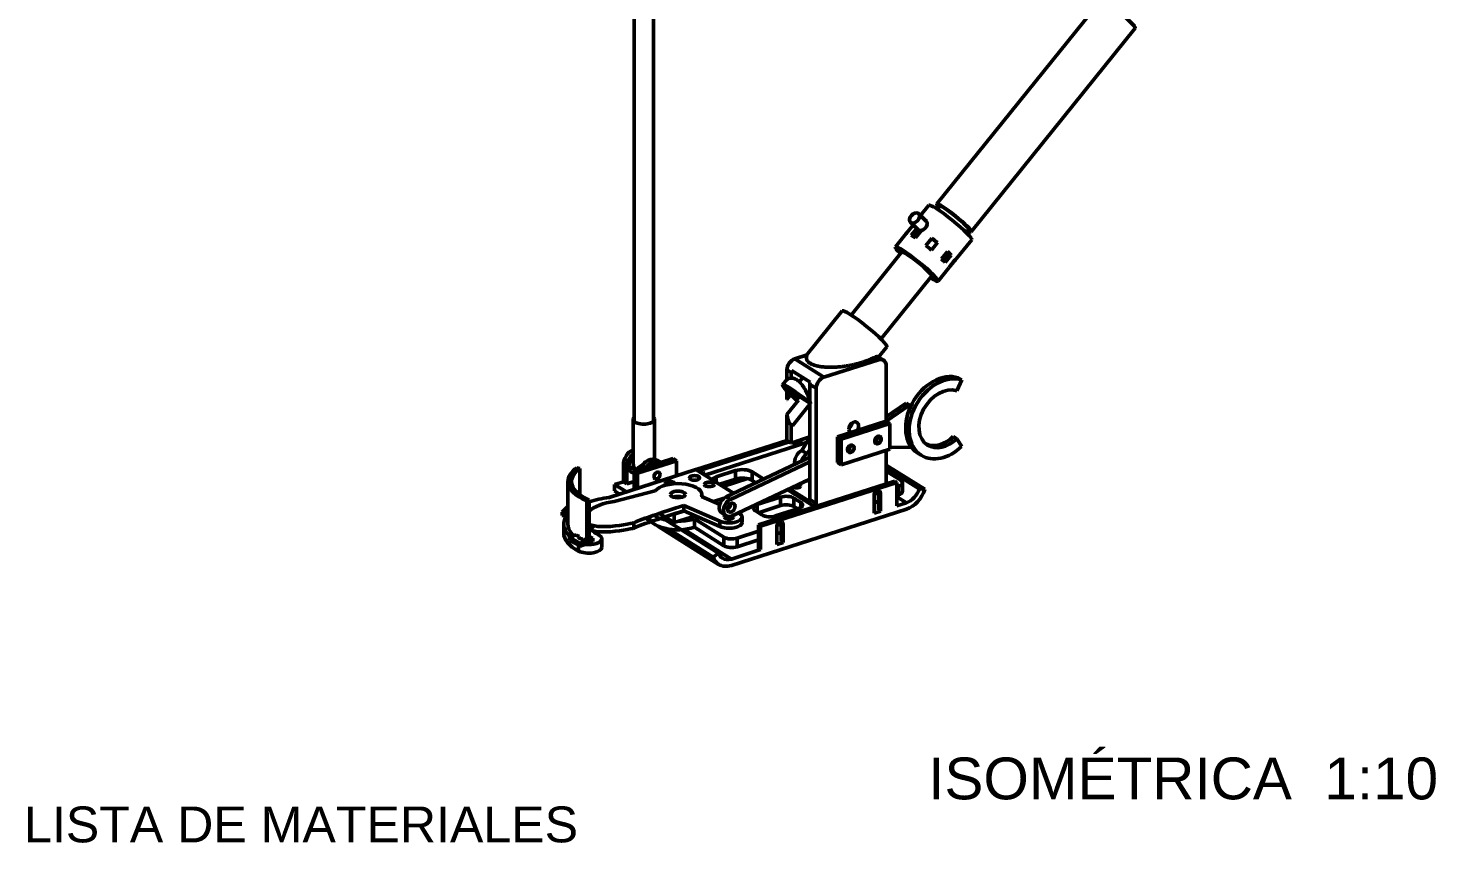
# Model space of a CAD drawing. Header units: millimetres. Extents: x 0 to 2970, y 0 to 2100.
# Drawn here: x 1977 to 2565, y 1334 to 1675 of the extents above; entities that cross this region are included whole.
import ezdxf
from ezdxf.enums import TextEntityAlignment as Align

# ---------------------------------------------------------------- set-up
doc = ezdxf.new("R2010")
doc.units = ezdxf.units.MM
doc.header["$LTSCALE"] = 5
doc.layers.add('TEXTO', color=7, linetype='Continuous', lineweight=25)
doc.layers.add('VISIBLE', color=7, linetype='Continuous', lineweight=50)
doc.styles.get("Standard").update_dxf_attribs({"font": 'arial.ttf'})

msp = doc.modelspace()

# ---------------------------------------------------------------- linework, layer by layer
at = {"layer": 'VISIBLE'}
for p, q in [((2230.21, 1510.62), (2230.21, 1725.05)), ((2238.21, 1510.62), (2238.21, 1726.42)), ((2356.73, 1601.64), (2425.3, 1686.82)), ((2371.14, 1590.04), (2439.71, 1675.22)), ((2352.35, 1594.46), (2349.22, 1597.55)), ((2349.96, 1596.82), (2353.42, 1601.12)), ((2356.71, 1599.62), (2357.71, 1600.86)), ((2344.03, 1589.37), (2346.53, 1592.46)), ((2348.84, 1590.9), (2345.7, 1593.99)), ((2346.04, 1588.53), (2348.34, 1591.39)), ((2346.41, 1592.4), (2346.81, 1592.9)), ((2346.92, 1587.99), (2349.1, 1590.7)), ((2347.78, 1587.43), (2350.27, 1590.53)), ((2350.14, 1590.35), (2349.85, 1590.53)), ((2369.17, 1589.59), (2370.17, 1590.82)), ((2339.4, 1583.69), (2343.92, 1589.31)), ((2352.17, 1584.24), (2354.66, 1587.34)), ((2352.21, 1584.21), (2354.61, 1587.19)), ((2354.51, 1582.37), (2357.01, 1585.47)), ((2354.61, 1587.19), (2354.66, 1587.34)), ((2356.91, 1585.35), (2354.61, 1587.19)), ((2364.33, 1577.98), (2371.34, 1586.69)), ((2320.91, 1555.15), (2342.18, 1581.57)), ((2358.72, 1578.69), (2361.21, 1581.79)), ((2359.61, 1577.83), (2361.96, 1580.76)), ((2360.29, 1577.15), (2362.78, 1580.24)), ((2361.96, 1580.76), (2361.08, 1581.63)), ((2361.84, 1575.14), (2364.33, 1578.24)), ((2361.87, 1575.01), (2364.21, 1577.92)), ((2361.96, 1580.76), (2362.78, 1580.24)), ((2364.13, 1577.99), (2364.21, 1577.92)), ((2357.31, 1569.27), (2361.83, 1574.88)), ((2333.38, 1545.12), (2354.65, 1571.54)), ((2302.29, 1538.4), (2317.19, 1556.9)), ((2302.46, 1538.45), (2297.33, 1536.8)), ((2297.33, 1536.8), (2309.53, 1529.12)), ((2330.72, 1537.45), (2332.32, 1536.44)), ((2332.13, 1537.71), (2334.45, 1536.25)), ((2332.41, 1537.54), (2335.88, 1541.85)), ((2294.07, 1528.03), (2294.07, 1532.18)), ((2294.07, 1532.18), (2295.82, 1531.09)), ((2295.82, 1528.76), (2295.82, 1531.09)), ((2295.92, 1532.01), (2303.77, 1527.07)), ((2332.32, 1536.44), (2309.53, 1529.12)), ((2335.57, 1510.69), (2335.57, 1533.91)), ((2292.25, 1525.93), (2294.07, 1528.19)), ((2299.25, 1527.22), (2300.69, 1529.01)), ((2303.66, 1519.17), (2303.66, 1526.14)), ((2303.66, 1526.14), (2306.28, 1524.5)), ((2367.14, 1528.01), (2365.1, 1523.49)), ((2365.68, 1528.93), (2367.14, 1528.01)), ((2295.82, 1523.28), (2294.07, 1524.38)), ((2294.07, 1519.81), (2294.07, 1524.38)), ((2294.07, 1519.81), (2296.13, 1522.35)), ((2294.07, 1513.53), (2298.94, 1519.58)), ((2296.09, 1523.11), (2295.82, 1523.28)), ((2295.82, 1522.96), (2295.82, 1523.28)), ((2295.82, 1522.96), (2295.99, 1523.17)), ((2303.66, 1518.34), (2300.2, 1520.52)), ((2306.28, 1476.27), (2306.28, 1524.5)), ((2294.07, 1502.71), (2294.07, 1513.53)), ((2296.36, 1508.85), (2303.66, 1517.92)), ((2303.96, 1518.15), (2303.66, 1518.34)), ((2303.66, 1518.34), (2303.66, 1477.92)), ((2343.89, 1518.32), (2335.57, 1512.6)), ((2345.34, 1517.4), (2335.57, 1510.69)), ((2345.34, 1517.4), (2343.89, 1518.32)), ((2345.54, 1516.31), (2345.34, 1517.4)), ((2229.71, 1493.78), (2229.71, 1511.54)), ((2238.71, 1494.86), (2238.71, 1511.54)), ((2295.82, 1509.39), (2295.06, 1509.86)), ((2295.82, 1501.61), (2295.82, 1509.39)), ((2296.36, 1508.85), (2295.82, 1509.39)), ((2315.23, 1504.15), (2335.57, 1510.69)), ((2316.68, 1503.24), (2337.03, 1509.78)), ((2321.04, 1508.99), (2321.04, 1509.77)), ((2335.57, 1510.69), (2337.03, 1509.78)), ((2337.03, 1509.78), (2337.03, 1499.06)), ((2294.1, 1502.7), (2256.07, 1490.48)), ((2294.97, 1502.15), (2256.94, 1489.93)), ((2302.28, 1501.82), (2259.76, 1488.16)), ((2295.82, 1501.61), (2294.07, 1502.71)), ((2303.66, 1504.14), (2295.82, 1501.61)), ((2299.17, 1502.1), (2299.17, 1500.82)), ((2300.05, 1501.55), (2299.17, 1502.1)), ((2300.05, 1501.55), (2300.05, 1501.1)), ((2303.66, 1504.08), (2300.25, 1498.51)), ((2315.23, 1504.15), (2316.68, 1503.24)), ((2315.23, 1493.44), (2315.23, 1504.15)), ((2316.68, 1492.52), (2316.68, 1503.24)), ((2363.65, 1504.3), (2365.1, 1503.38)), ((2365.1, 1503.38), (2367.14, 1500.17)), ((2268.58, 1479.07), (2303.66, 1495.67)), ((2297.4, 1500.7), (2297.4, 1500.25)), ((2300.25, 1498.51), (2302.57, 1497.05)), ((2303.66, 1498.83), (2302.57, 1497.05)), ((2337.03, 1499.06), (2316.68, 1492.52)), ((2335.57, 1485.68), (2335.57, 1498.59)), ((2337.03, 1499.94), (2346.23, 1499.74)), ((2350.22, 1496.51), (2348.77, 1497.42)), ((2207.51, 1490.92), (2206.25, 1491.28)), ((2207.51, 1479.93), (2207.51, 1490.92)), ((2256, 1490.52), (2219.7, 1478.86)), ((2225.66, 1485.43), (2225.66, 1492.57)), ((2227.12, 1491.66), (2225.66, 1492.57)), ((2227.12, 1484.51), (2227.12, 1491.66)), ((2230.54, 1490.27), (2227.93, 1491.92)), ((2235.2, 1491.47), (2230.14, 1489.84)), ((2230.14, 1489.84), (2231.59, 1488.93)), ((2230.14, 1482.21), (2230.14, 1489.84)), ((2230.86, 1490.08), (2230.54, 1490.27)), ((2247.87, 1494.16), (2231.59, 1488.93)), ((2241.35, 1493.45), (2235.2, 1491.47)), ((2241.21, 1493.54), (2239.75, 1494.46)), ((2246.41, 1495.07), (2241.35, 1493.45)), ((2246.41, 1495.07), (2247.87, 1494.16)), ((2247.87, 1494.16), (2247.87, 1487.91)), ((2271.78, 1480.58), (2256, 1490.52)), ((2272.57, 1490.06), (2264.43, 1487.45)), ((2270.39, 1477.99), (2303.66, 1493.74)), ((2272.57, 1486.49), (2272.57, 1490.06)), ((2279.54, 1489.54), (2284.33, 1486.52)), ((2279.54, 1485.97), (2279.54, 1489.54)), ((2315.23, 1493.44), (2316.68, 1492.52)), ((2335.57, 1492.4), (2351.71, 1482.24)), ((2335.57, 1491.14), (2349.41, 1482.42)), ((2335.57, 1489.85), (2341.68, 1486.01)), ((2202.46, 1485.42), (2202.46, 1467.56)), ((2225.66, 1485.43), (2222, 1484.25)), ((2222, 1484.25), (2226.9, 1481.17)), ((2222, 1481.57), (2222, 1484.25)), ((2225.66, 1485.43), (2227.12, 1484.51)), ((2230.14, 1485.48), (2227.12, 1484.51)), ((2230.14, 1488.69), (2229.19, 1489.29)), ((2231.59, 1488.93), (2231.59, 1482.68)), ((2258.49, 1489.02), (2258.49, 1488.96)), ((2259.36, 1488.47), (2258.49, 1489.02)), ((2259.36, 1488.47), (2259.36, 1488.41)), ((2264.43, 1485.21), (2264.43, 1487.45)), ((2272.57, 1486.49), (2265.84, 1484.33)), ((2267.27, 1483.43), (2277.5, 1486.71)), ((2303.66, 1486.54), (2271.14, 1471.15)), ((2279.54, 1485.97), (2281.09, 1484.99)), ((2339.12, 1485.65), (2282.16, 1467.35)), ((2339.99, 1485.1), (2283.03, 1466.8)), ((2297.89, 1482.83), (2297.89, 1483.81)), ((2303.66, 1486.15), (2301.06, 1485.31)), ((2339.12, 1485.65), (2339.99, 1485.1)), ((2339.99, 1475.28), (2339.99, 1485.1)), ((2342.42, 1484.96), (2342.42, 1481.39)), ((2210.34, 1477.38), (2211.35, 1477.87)), ((2211.35, 1461.35), (2211.35, 1477.87)), ((2219.7, 1478.83), (2219.7, 1478.86)), ((2219.7, 1478.86), (2219.74, 1478.83)), ((2238.98, 1481.55), (2221.87, 1477.13)), ((2224.08, 1480.26), (2222, 1481.57)), ((2258.26, 1479.23), (2265.95, 1475.84)), ((2258.45, 1480.1), (2258.45, 1479.15)), ((2263.17, 1477.07), (2267.74, 1478.54)), ((2270.39, 1477.99), (2268.58, 1479.07)), ((2291.4, 1478.97), (2281.64, 1475.84)), ((2291.4, 1475.4), (2291.4, 1478.97)), ((2303.77, 1477.06), (2295.12, 1482.5)), ((2295.2, 1481.62), (2305.79, 1474.94)), ((2296.77, 1483.19), (2296.77, 1483.28)), ((2296.98, 1478.56), (2299.89, 1476.73)), ((2296.98, 1474.98), (2296.98, 1478.56)), ((2303.66, 1477.92), (2306.28, 1476.27)), ((2330.53, 1479.83), (2330.53, 1472.24)), ((2332.3, 1480.78), (2330.58, 1480.23)), ((2332.3, 1481.06), (2330.68, 1480.54)), ((2333.18, 1480.68), (2332.3, 1481.23)), ((2332.3, 1481.23), (2332.3, 1473.64)), ((2333.18, 1480.68), (2333.18, 1473.09)), ((2340.75, 1483.5), (2339.99, 1483.25)), ((2340.75, 1479.93), (2339.99, 1479.68)), ((2339.99, 1479.15), (2344.06, 1476.59)), ((2340.75, 1479.93), (2340.75, 1483.5)), ((2349.41, 1482.42), (2351.71, 1482.24)), ((2202.46, 1475.07), (2200, 1472.64)), ((2202.46, 1472.14), (2200, 1472.64)), ((2200, 1471.3), (2200, 1472.64)), ((2210.34, 1460.85), (2210.34, 1477.38)), ((2240.75, 1472.17), (2246.94, 1468.28)), ((2246.94, 1471.85), (2251.15, 1473.21)), ((2246.94, 1468.28), (2246.94, 1471.85)), ((2250.97, 1473.29), (2250.97, 1475.52)), ((2250.97, 1475.52), (2266.01, 1468.88)), ((2250.97, 1473.29), (2266.01, 1466.65)), ((2268.73, 1471.13), (2266.91, 1472.21)), ((2269.2, 1474.4), (2269.59, 1474.23)), ((2269.76, 1475.61), (2270.52, 1475.86)), ((2344.06, 1473.91), (2270.82, 1450.37)), ((2280.71, 1473.33), (2283.61, 1471.5)), ((2281.64, 1472.74), (2281.64, 1475.84)), ((2291.4, 1475.4), (2282.14, 1472.42)), ((2298.96, 1474.21), (2289.19, 1471.08)), ((2296.98, 1474.98), (2298.46, 1474.05)), ((2299.89, 1474.63), (2299.89, 1476.73)), ((2332.3, 1477.21), (2330.53, 1476.64)), ((2333.18, 1473.09), (2330.53, 1472.24)), ((2332.3, 1473.64), (2333.18, 1473.09)), ((2344.06, 1476.59), (2339.99, 1475.28)), ((2202.46, 1470.8), (2200, 1471.3)), ((2200.71, 1467.56), (2200.71, 1463.99)), ((2237.59, 1468.42), (2234.85, 1470.14)), ((2236.37, 1470.68), (2236.45, 1470.63)), ((2265.49, 1450.84), (2240.08, 1466.85)), ((2243.29, 1469.42), (2265.47, 1455.45)), ((2246.94, 1468.28), (2255.83, 1471.14)), ((2255.42, 1466.33), (2255.42, 1469.9)), ((2255.42, 1469.9), (2267.63, 1462.21)), ((2255.42, 1466.33), (2267.63, 1458.64)), ((2266.01, 1466.65), (2266.01, 1468.88)), ((2275.36, 1470.64), (2275.36, 1468.41)), ((2282.16, 1457.53), (2282.16, 1467.35)), ((2282.16, 1467.35), (2283.03, 1466.8)), ((2283.03, 1456.98), (2283.03, 1466.8)), ((2289.85, 1466.76), (2289.85, 1459.17)), ((2291.62, 1467.71), (2289.89, 1467.16)), ((2291.62, 1468.16), (2291.62, 1460.57)), ((2292.49, 1467.61), (2291.62, 1468.16)), ((2292.49, 1467.61), (2292.49, 1460.02)), ((2205.97, 1463.24), (2203.08, 1462.17)), ((2203.08, 1462.17), (2207.54, 1459.74)), ((2203.08, 1460.83), (2203.08, 1462.17)), ((2203.08, 1460.83), (2207.54, 1458.4)), ((2207.11, 1462.48), (2207.11, 1461.87)), ((2212.93, 1461.75), (2207.54, 1459.74)), ((2212.93, 1460.41), (2207.54, 1458.4)), ((2210.34, 1460.85), (2211.35, 1461.35)), ((2211.35, 1462.61), (2212.93, 1461.75)), ((2212.93, 1460.41), (2212.93, 1461.75)), ((2216.63, 1461.57), (2216.63, 1458)), ((2244.36, 1465.64), (2263.18, 1453.79)), ((2251.13, 1465.46), (2270.82, 1453.05)), ((2267.63, 1458.64), (2267.63, 1462.21)), ((2282.16, 1464.67), (2273.21, 1461.79)), ((2273.21, 1458.22), (2273.21, 1461.79)), ((2282.16, 1461.1), (2273.21, 1458.22)), ((2291.62, 1464.14), (2289.85, 1463.57)), ((2291.62, 1460.57), (2292.49, 1460.02)), ((2206.95, 1456.39), (2206.95, 1458.72)), ((2207.54, 1458.4), (2207.54, 1459.74)), ((2263.18, 1453.79), (2265.47, 1455.45)), ((2283.03, 1456.98), (2270.82, 1453.05)), ((2282.16, 1457.53), (2283.03, 1456.98)), ((2292.49, 1460.02), (2289.85, 1459.17))]:
    msp.add_line(p, q, dxfattribs=at)
for centre, major_axis, ratio, start_param, end_param in [((2432.51, 1681.02), (7.21, -5.8), 0.108471, -6.283185, -3.141593), ((2362.38, 1593.9), (8.96, -7.21), 0.108471, -6.283185, -3.141593), ((2363.94, 1595.84), (7.21, -5.8), 0.108471, -3.141593, -2.615677), ((2363.94, 1595.84), (7.21, -5.8), 0.108471, -6.283185, -3.141593), ((2347.46, 1595.77), (1.76, 1.78), 0.6783, 0.148165, 3.141593), ((2347.46, 1595.77), (1.76, 1.78), 0.6783, 3.141593, 6.283185), ((2347.46, 1595.77), (1.76, 1.78), 0.6783, 0, 0.148165), ((2363.94, 1595.84), (6.23, -5.02), 0.108471, -3.141593, -2.636232), ((2363.94, 1595.84), (6.23, -5.02), 0.108471, -6.283185, -3.141593), ((2355.37, 1585.19), (8.96, -7.21), 0.108471, -3.141593, -3.045244), ((2355.37, 1585.19), (8.96, -7.21), 0.108471, -3.237941, -3.141593), ((2350.6, 1592.68), (1.76, 1.78), 0.6783, 3.141593, 6.283185), ((2355.37, 1585.19), (8.96, -7.21), 0.108471, -4.023339, -4.013812), ((2350.6, 1592.68), (1.76, 1.78), 0.6783, 0, 0.148165), ((2363.94, 1595.84), (6.23, -5.02), 0.108471, -0.505361, 0), ((2363.94, 1595.84), (7.21, -5.8), 0.108471, -0.525915, 0), ((2348.35, 1576.48), (8.96, -7.21), 0.108471, -3.141593, -2.340124), ((2348.35, 1576.48), (8.96, -7.21), 0.108471, -6.283185, -3.141593), ((2352.87, 1582.09), (8.96, -7.21), 0.108471, -3.237941, -3.141593), ((2352.87, 1582.09), (8.96, -7.21), 0.108471, -4.023339, -3.761724), ((2352.87, 1582.09), (8.96, -7.21), 0.108471, -4.808737, -4.547122), ((2355.37, 1585.19), (8.96, -7.21), 0.108471, -4.808737, -4.547122), ((2348.35, 1576.48), (6.27, -5.05), 0.108471, -3.141593, -3.030079), ((2348.35, 1576.48), (6.27, -5.05), 0.108471, -6.283185, -3.141593), ((2352.87, 1582.09), (8.96, -7.21), 0.108471, -5.594136, -5.332521), ((2355.37, 1585.19), (8.96, -7.21), 0.108471, -5.594136, -5.332521), ((2355.37, 1585.19), (8.96, -7.21), 0.108471, -0.096348, 0), ((2355.37, 1585.19), (8.96, -7.21), 0.108471, -6.283185, -6.117919), ((2352.87, 1582.09), (8.96, -7.21), 0.108471, -6.283185, -6.117919), ((2348.35, 1576.48), (8.96, -7.21), 0.108471, -0.801469, -0.750939), ((2348.35, 1576.48), (8.96, -7.21), 0.108471, -0.750939, 0), ((2348.35, 1576.48), (6.27, -5.05), 0.108471, -0.111513, 0), ((2326.54, 1549.38), (9.35, -7.52), 0.108471, -6.283185, -3.141593), ((2297.33, 1533.23), (2.13, 3.38), 0.726735, -5.569095, -3.998298), ((2332.32, 1532.86), (-2.13, -3.38), 0.726735, 3.141593, 3.855683), ((2299.07, 1532.13), (-2.13, -3.38), 0.726735, 5.173799, 5.42648), ((2332.32, 1532.86), (-2.13, -3.38), 0.726735, 2.284887, 3.141593), ((2358.36, 1512.65), (-9.59, -15.23), 0.726735, 3.332085, 6.283185), ((2301.6, 1518.4), (9.35, -7.52), 0.108471, -3.141593, -2.414904), ((2301.6, 1518.4), (9.35, -7.52), 0.108471, -4.879493, -3.141593), ((2306.92, 1527.19), (-2.13, -3.38), 0.726735, 5.173799, 5.42648), ((2309.53, 1525.54), (2.13, 3.38), 0.726735, -5.569095, -3.998298), ((2359.81, 1511.74), (9.59, 15.23), 0.726735, -6.092693, -3.141593), ((2359.81, 1511.74), (6.93, 11), 0.726735, -6.092693, -3.141593), ((2301.6, 1518.4), (9.35, -7.52), 0.108471, -2.167667, -1.806975), ((2301.6, 1518.4), (5.84, -4.7), 0.108471, -4.383314, -3.401749), ((2301.6, 1518.4), (5.84, -4.7), 0.108471, -2.688943, -1.954527), ((2358.36, 1512.65), (9.59, 15.23), 0.726735, -4.503224, -3.403085), ((2234.21, 1511.54), (4.5, 0), 0.449884, 2.66571, 3.141593), ((2234.21, 1511.54), (4.5, 0), 0.449884, 3.141593, 3.761842), ((2234.21, 1511.54), (4.5, 0), 0.449884, 3.761842, 6.283185), ((2234.21, 1511.54), (4.5, 0), 0.449884, 0, 0.475882), ((2322.01, 1508.12), (1.33, 2.12), 0.726735, -6.283185, -3.998298), ((2322.01, 1508.12), (1.33, 2.12), 0.726735, -3.998298, -3.141593), ((2319.39, 1509.77), (1.33, 2.12), 0.726735, -2.124296, -1.017297), ((2322.01, 1508.12), (1.33, 2.12), 0.726735, -1.784001, 0), ((2298.72, 1501.12), (0.87, 1.37), 0.726735, -5.377412, -3.998298), ((2298.72, 1501.12), (0.87, 1.37), 0.726735, -6.283185, -5.760778), ((2297.85, 1501.67), (0.87, 1.37), 0.726735, -0.856706, -0.451428), ((2298.72, 1501.12), (0.87, 1.37), 0.726735, -0.856706, 0), ((2322.01, 1508.12), (1.33, 2.12), 0.726735, -3.141593, -3.071003), ((2332.14, 1502.85), (0.91, 1.44), 0.726735, -6.283185, -3.998298), ((2332.14, 1502.85), (0.91, 1.44), 0.726735, -3.998298, -3.141593), ((2330.69, 1503.76), (0.91, 1.44), 0.726735, -2.373161, -0.768431), ((2330.69, 1503.76), (0.67, 1.06), 0.726735, -2.33707, -0.804522), ((2332.14, 1502.85), (0.91, 1.44), 0.726735, -3.141593, 0), ((2358.36, 1512.65), (6.93, 11), 0.726735, -3.050581, -1.903903), ((2359.81, 1511.74), (6.93, 11), 0.726735, -3.141593, -1.903903), ((2230.14, 1494.01), (2.93, 4.65), 0.726735, -5.472569, -3.998298), ((2231.59, 1493.1), (2.93, 4.65), 0.726735, -5.134491, -3.998298), ((2231.59, 1493.1), (2.4, 3.81), 0.726735, -5.028533, -3.998298), ((2300.95, 1494.79), (2.4, 3.81), 0.726735, -5.375228, -3.760812), ((2303.28, 1493.33), (2.4, 3.81), 0.726735, -5.375228, -4.422065), ((2320.75, 1499.19), (0.91, 1.44), 0.726735, -6.283185, -3.998298), ((2319.3, 1500.1), (0.91, 1.44), 0.726735, -2.373161, -0.768431), ((2320.75, 1499.19), (0.91, 1.44), 0.726735, -3.998298, -3.141593), ((2319.3, 1500.1), (0.67, 1.06), 0.726735, -2.33707, -0.804522), ((2320.75, 1499.19), (0.91, 1.44), 0.726735, -3.141593, 0), ((2359.81, 1511.74), (9.59, 15.23), 0.726735, -3.141593, -1.903903), ((2226.71, 1485.42), (24.25, 0), 0.449884, 2.575018, 3.141593), ((2226.71, 1485.42), (22.75, 0), 0.449884, 2.575018, 3.141593), ((2231.59, 1493.1), (2.4, 3.81), 0.726735, -3.998298, -3.141593), ((2236.82, 1489.8), (2.93, 4.65), 0.726735, -6.283185, -4.460464), ((2238.27, 1488.89), (2.93, 4.65), 0.726735, -6.283185, -4.812638), ((2239.73, 1487.97), (0.83, 1.31), 0.726735, -6.283185, -3.998298), ((2238.27, 1488.89), (2.93, 4.65), 0.726735, -0.042366, 0), ((2258.04, 1488.05), (0.87, 1.37), 0.726735, -6.283185, -5.381199), ((2257.17, 1488.6), (0.87, 1.37), 0.726735, -0.856706, -0.451428), ((2275.47, 1488.23), (-5, 0), 0.449884, -2.521343, -0.950547), ((2226.71, 1485.42), (24.25, 0), 0.449884, 3.141593, 3.971282), ((2226.71, 1485.42), (22.75, 0), 0.449884, 3.141593, 3.971282), ((2239.73, 1487.97), (0.83, 1.31), 0.726735, -3.998298, -3.141593), ((2239.73, 1487.97), (0.83, 1.31), 0.726735, -3.141593, 0), ((2248.45, 1480.1), (10, 0), 0.449884, 0, 2.812431), ((2245.19, 1484.56), (2.12, 0), 0.449884, 0.009002, 3.141593), ((2245.19, 1484.56), (2.12, 0), 0.449884, 3.141593, 3.761842), ((2245.19, 1484.56), (2.12, 0), 0.449884, 3.761842, 3.76688), ((2255.42, 1487.02), (2.12, 0), 0.449884, 0, 3.141593), ((2255.42, 1487.02), (2.12, 0), 0.449884, 3.141593, 3.761842), ((2255.42, 1487.02), (2.12, 0), 0.449884, 3.761842, 6.283185), ((2258.04, 1488.05), (0.87, 1.37), 0.726735, -0.856706, 0), ((2261.58, 1484.3), (2.12, 0), 0.449884, 0, 3.141593), ((2261.58, 1484.3), (2.12, 0), 0.449884, 3.141593, 3.761842), ((2261.58, 1484.3), (2.12, 0), 0.449884, 3.761842, 6.283185), ((2267.34, 1485.62), (-5, 0), 0.449884, -0.950547, -0.33559), ((2275.47, 1484.66), (-5, 0), 0.449884, -2.521343, -0.950547), ((2298.2, 1483.56), (1.65, 0), 0.449884, 0, 1.186936), ((2332.32, 1484.64), (2.13, 3.38), 0.726735, -1.190236, -0.856706), ((2338.42, 1484.96), (4, 0), 0.449884, 5.332638, 6.283185), ((2338.42, 1484.96), (4, 0), 0.449884, 0, 0.620249), ((2226.71, 1467.56), (26, 0), 0.449884, 1.84198, 2.202744), ((2248.45, 1480.1), (3.12, 0), 0.449884, 0, 3.141593), ((2248.45, 1480.1), (3.12, 0), 0.449884, 3.141593, 3.761842), ((2248.45, 1480.1), (3.12, 0), 0.449884, 3.761842, 6.283185), ((2248.45, 1477.87), (3.12, 0), 0.449884, 0.917461, 2.224132), ((2248.45, 1477.87), (3.12, 0), 0.449884, 0.917461, 2.224132), ((2248.45, 1480.1), (10, 0), 0.449884, 6.089536, 6.283185), ((2268.95, 1475.65), (-2.04, -3.44), 0.711398, 3.953236, 6.283185), ((2270.76, 1474.57), (-2.04, -3.44), 0.711398, 3.953236, 6.283185), ((2293.73, 1477.51), (-4, 0), 0.449884, -2.521343, -0.950547), ((2297.33, 1485), (-2.13, -3.38), 0.726735, 5.980413, 6.283185), ((2298.2, 1480.88), (1.7, 0), 0.449884, 3.26214, 3.761842), ((2298.2, 1483.56), (1.65, 0), 0.449884, 3.575924, 6.283185), ((2298.2, 1480.88), (1.7, 0), 0.449884, 3.761842, 4.261544), ((2306.92, 1478.96), (-2.13, -3.38), 0.726735, 5.42648, 5.67916), ((2331.85, 1480.26), (0.87, 1.37), 0.726735, -6.283185, -3.998298), ((2330.98, 1480.81), (0.87, 1.37), 0.726735, -0.856706, -0.451428), ((2331.85, 1480.26), (0.87, 1.37), 0.726735, -0.856706, 0), ((2338.42, 1481.39), (4, 0), 0.449884, 5.332638, 6.283185), ((2344.06, 1482.84), (3.73, 5.92), 0.726735, -2.427502, -1.205771), ((2344.06, 1482.84), (5.33, 8.46), 0.726735, -2.427502, -1.205771), ((2226.71, 1469.8), (17, 0), 0.449884, 1.859433, 2.698546), ((2270.76, 1474.57), (1.02, 1.72), 0.711398, -6.283185, -3.900746), ((2268.95, 1475.65), (1.02, 1.72), 0.711398, -2.307147, -0.834446), ((2270.76, 1474.57), (1.02, 1.72), 0.711398, -3.900746, -3.141593), ((2270.76, 1474.57), (1.02, 1.72), 0.711398, -3.141593, 0), ((2269.86, 1470.64), (5.5, 0), 0.449884, 0, 0.783304), ((2283.96, 1474.37), (-4, 0), 0.449884, -0.950547, 0), ((2283.96, 1474.37), (-4, 0), 0.449884, -6.283185, -5.662936), ((2293.73, 1473.94), (-4, 0), 0.449884, -2.521343, -0.950547), ((2296.63, 1475.68), (-4, 0), 0.449884, -4.092139, -3.141593), ((2296.63, 1475.68), (-4, 0), 0.449884, -3.141593, -2.521343), ((2309.53, 1477.32), (-2.13, -3.38), 0.726735, 5.42648, 5.76001), ((2226.71, 1467.56), (26, 0), 0.449884, 2.84967, 3.141593), ((2226.71, 1467.56), (26, 0), 0.449884, 3.141593, 3.606826), ((2226.71, 1467.56), (24.25, 0), 0.449884, 3.141593, 3.59029), ((2226.71, 1463.99), (15, 0), 0.449884, 2.684516, 2.873713), ((2248.45, 1470.72), (12, 0), 0.449884, 3.144878, 5.332638), ((2248.45, 1474.29), (12, 0), 0.449884, 3.715005, 4.484576), ((2248.45, 1474.29), (12, 0), 0.449884, 4.746953, 5.332638), ((2269.86, 1470.64), (5.5, 0), 0.449884, 3.936375, 6.283185), ((2269.86, 1468.41), (5.5, 0), 0.449884, 3.936375, 6.283185), ((2269.86, 1470.64), (2, 0), 0.449884, 2.344292, 3.141593), ((2269.86, 1470.64), (2, 0), 0.449884, 3.141593, 3.761842), ((2269.86, 1470.64), (2, 0), 0.449884, 3.761842, 6.283185), ((2270.76, 1474.57), (-2.04, -3.44), 0.711398, 0, 0.811643), ((2269.86, 1470.64), (2, 0), 0.449884, 0, 0.735417), ((2286.87, 1472.54), (-4, 0), 0.449884, -5.662936, -4.092139), ((2291.17, 1467.18), (0.87, 1.37), 0.726735, -6.283185, -3.998298), ((2290.3, 1467.73), (0.87, 1.37), 0.726735, -0.856706, -0.451428), ((2291.17, 1467.18), (0.87, 1.37), 0.726735, -0.856706, 0), ((2226.71, 1463.99), (26, 0), 0.449884, 3.141593, 3.849109), ((2226.71, 1468.9), (-24.25, 0), 0.449884, -5.737958, -5.653519), ((2208.58, 1462.17), (-1.62, 0), 0.449884, -0.43144, 0), ((2208.58, 1462.17), (-1.62, 0), 0.449884, -6.283185, -4.47162), ((2226.71, 1468.9), (-24.25, 0), 0.449884, -5.532726, -5.453496), ((2211.13, 1461.57), (5.5, 0), 0.449884, 4.439761, 6.283185), ((2226.71, 1467.56), (15, 0), 0.449884, 3.566516, 3.849109), ((2211.13, 1461.57), (5.5, 0), 0.449884, 0, 0.707516), ((2270.88, 1463.26), (4, 0), 0.449884, 3.761842, 5.332638), ((2211.13, 1458), (5.5, 0), 0.449884, 3.849109, 6.283185), ((2270.82, 1459.31), (3.73, 5.92), 0.726735, -3.649232, -3.141593), ((2270.88, 1459.69), (4, 0), 0.449884, 3.761842, 5.332638), ((2270.82, 1459.31), (5.33, 8.46), 0.726735, -3.649232, -3.141593), ((2270.82, 1459.31), (5.33, 8.46), 0.726735, -3.141593, -2.427502), ((2270.82, 1459.31), (3.73, 5.92), 0.726735, -3.141593, -2.427502)]:
    msp.add_ellipse(centre, major_axis=major_axis, ratio=ratio, start_param=start_param, end_param=end_param, dxfattribs=at)
for points, degree in [([(2302.46, 1538.45), (2302.16, 1537.31), (2302.4, 1536.26), (2303.19, 1535.32), (2304.5, 1534.54), (2306.29, 1533.93), (2308.49, 1533.51), (2311.04, 1533.31), (2313.84, 1533.32), (2316.81, 1533.55), (2319.85, 1533.99), (2322.86, 1534.62), (2325.74, 1535.43), (2328.38, 1536.38), (2330.72, 1537.45)], 1), ([(2295.82, 1528.76), (2295.2, 1528.71), (2294.61, 1528.46), (2294.07, 1528.03)], 3), ([(2303.66, 1519.17), (2303.26, 1520.38), (2302.82, 1521.54), (2302.34, 1522.64), (2301.82, 1523.67), (2301.28, 1524.63), (2300.71, 1525.5), (2300.12, 1526.28), (2299.51, 1526.96), (2298.89, 1527.54), (2298.27, 1528.01), (2297.65, 1528.37), (2297.03, 1528.62), (2296.41, 1528.75), (2295.82, 1528.76)], 1), ([(2295.82, 1522.96), (2295.47, 1522.74), (2295.17, 1522.37)], 2), ([(2303.96, 1518.15), (2303.82, 1518.67), (2303.66, 1519.17)], 2), ([(2294.07, 1513.53), (2294.29, 1512.25), (2294.63, 1511), (2295.06, 1509.86)], 3), ([(2230.03, 1468.15), (2230.03, 1468.35), (2232.56, 1469.59), (2250.97, 1475.52)], 3), ([(2230.03, 1465.92), (2230.03, 1466.12), (2232.56, 1467.36), (2250.97, 1473.29)], 3), ([(2230.03, 1468.15), (2230.03, 1465.92)], 1)]:
    msp.add_open_spline(points, degree=degree, dxfattribs=at)
for points, degree, knots in [([(2330.72, 1537.45), (2331.09, 1537.64), (2331.45, 1537.75), (2331.71, 1537.78), (2331.9, 1537.79), (2332.04, 1537.77), (2332.13, 1537.71)], 3, [0, 0, 0, 0, 0.2305374, 0.2305374, 0.2305374, 0.392322, 0.392322, 0.392322, 0.392322]), ([(2295.17, 1522.37), (2295.12, 1522.3), (2295.07, 1522.24), (2295.02, 1522.17), (2294.97, 1522.1), (2294.92, 1522.02), (2294.87, 1521.95), (2294.83, 1521.87), (2294.78, 1521.79), (2294.74, 1521.71), (2294.69, 1521.62), (2294.65, 1521.54), (2294.61, 1521.45), (2294.57, 1521.36), (2294.53, 1521.27), (2294.49, 1521.18), (2294.45, 1521.08), (2294.42, 1520.98), (2294.38, 1520.89), (2294.31, 1520.69), (2294.24, 1520.47), (2294.18, 1520.26), (2294.13, 1520.03), (2294.1, 1519.92), (2294.07, 1519.81)], 2, [0, 0, 0, 0.071429, 0.071429, 0.142857, 0.142857, 0.214286, 0.214286, 0.285714, 0.285714, 0.357143, 0.357143, 0.428571, 0.428571, 0.5, 0.5, 0.571429, 0.571429, 0.642857, 0.642857, 0.785714, 0.785714, 0.928571, 0.928571, 1, 1, 1]), ([(2230.54, 1490.27), (2230.49, 1490.4), (2230.43, 1490.52), (2230.33, 1490.78), (2230.23, 1491.03), (2230.14, 1491.29), (2230.06, 1491.55), (2230.02, 1491.67), (2229.99, 1491.8), (2229.95, 1491.93), (2229.92, 1492.06), (2229.89, 1492.18), (2229.86, 1492.31), (2229.84, 1492.44), (2229.82, 1492.56), (2229.8, 1492.69), (2229.78, 1492.81), (2229.76, 1492.94), (2229.75, 1493.06), (2229.73, 1493.18), (2229.72, 1493.31), (2229.72, 1493.43), (2229.71, 1493.55), (2229.71, 1493.67), (2229.71, 1493.78)], 2, [0, 0, 0, 0.071429, 0.071429, 0.214286, 0.214286, 0.357143, 0.357143, 0.428571, 0.428571, 0.5, 0.5, 0.571429, 0.571429, 0.642857, 0.642857, 0.714286, 0.714286, 0.785714, 0.785714, 0.857143, 0.857143, 0.928571, 0.928571, 1, 1, 1]), ([(2230.54, 1490.27), (2230.63, 1490.35), (2230.71, 1490.42), (2230.8, 1490.5), (2230.9, 1490.57), (2230.99, 1490.65), (2231.09, 1490.73), (2231.19, 1490.81), (2231.3, 1490.89), (2231.41, 1490.97), (2231.52, 1491.05), (2231.63, 1491.13), (2231.74, 1491.21), (2231.86, 1491.3), (2231.98, 1491.38), (2232.11, 1491.46), (2232.23, 1491.54), (2232.48, 1491.71), (2232.74, 1491.87), (2233.01, 1492.03), (2233.28, 1492.19), (2233.55, 1492.34), (2233.83, 1492.5)], 2, [0, 0, 0, 0.071429, 0.071429, 0.142857, 0.142857, 0.214286, 0.214286, 0.285714, 0.285714, 0.357143, 0.357143, 0.428571, 0.428571, 0.5, 0.5, 0.571429, 0.571429, 0.714286, 0.714286, 0.857143, 0.857143, 1, 1, 1]), ([(2211.35, 1467.56), (2212.7, 1466.96), (2214.5, 1466.67), (2216.5, 1466.62), (2221.38, 1466.48), (2227.45, 1467.71), (2229.47, 1468.06), (2229.71, 1468.1), (2229.9, 1468.13), (2230.04, 1468.15), (2230.04, 1468.15), (2230.04, 1468.15), (2230.04, 1468.15), (2230.04, 1468.15), (2230.04, 1468.15), (2230.04, 1468.15), (2230.03, 1468.15), (2230.03, 1468.15), (2230.03, 1468.15)], 3, [0, 0, 0, 0, 0.183249, 0.183249, 0.183249, 0.6293, 0.6293, 0.6293, 0.682992, 0.682992, 0.682992, 0.762486, 0.762486, 0.762486, 0.993584, 0.993584, 0.993584, 1, 1, 1, 1]), ([(2211.35, 1465.32), (2212.7, 1464.73), (2214.5, 1464.44), (2216.5, 1464.39), (2221.38, 1464.25), (2227.45, 1465.48), (2229.47, 1465.82), (2229.71, 1465.86), (2229.9, 1465.89), (2230.04, 1465.91), (2230.04, 1465.91), (2230.04, 1465.91), (2230.04, 1465.91), (2230.04, 1465.91), (2230.04, 1465.91), (2230.04, 1465.91), (2230.03, 1465.92), (2230.03, 1465.92), (2230.03, 1465.92)], 3, [0, 0, 0, 0, 0.183249, 0.183249, 0.183249, 0.6293, 0.6293, 0.6293, 0.682992, 0.682992, 0.682992, 0.762486, 0.762486, 0.762486, 0.993584, 0.993584, 0.993584, 1, 1, 1, 1])]:
    msp.add_open_spline(points, degree=degree, knots=knots, dxfattribs=at)

# ---------------------------------------------------------------- texts
at = {"layer": 'TEXTO'}
msp.add_text('ISOMÉTRICA  1:10', height=17.5, dxfattribs=at).set_placement((2459.77, 1370), align=Align.TOP_CENTER)
msp.add_text('LISTA DE MATERIALES', height=15, dxfattribs=at).set_placement((1975, 1330), align=Align.BOTTOM_LEFT)

doc.saveas('drawing.dxf')
